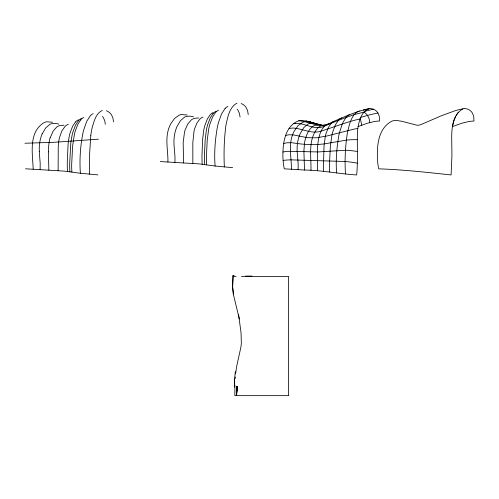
<?xml version="1.0" encoding="UTF-8"?>
<svg xmlns="http://www.w3.org/2000/svg" width="499" height="499" viewBox="0 0 499 499"><rect width="100%" height="100%" fill="white"/><g stroke="black" fill="none" stroke-linecap="round" stroke-linejoin="round"><path stroke-width="0.75" d="M288.622 395.046L288.622 277.17M234.854 389.189L234.836 395.651L288.827 395.651M234.861 388.615L234.91 385.216M304.515 170.04L291.41 169.23C291.541 157.778 288.353 145.914 292.576 134.811A29.921 29.921 0 0 1 294.104 131.312L298.065 125.642L302.631 122.38A10.535 10.535 0 0 1 305.02 121.712L309.392 121.825L321.294 125L318.206 124.744L315.287 125.218A9.481 9.481 0 0 0 313.104 126.216C309.249 128.773 307.247 133.239 305.812 137.475A38.049 38.049 0 0 0 304.577 142.521L303.891 150.798L304.515 170.04C322.042 170.215 339.226 173.914 356.685 174.943C358.026 160.366 356.966 145.745 357.49 131.162C358.488 123.016 360.384 112.019 369.054 108.707A6.655 6.655 0 0 1 370.869 108.57L373.358 109.156A9.693 9.693 0 0 1 377.943 112.999L379.309 116.41L379.583 121.032A39.028 39.028 0 0 0 374.381 121.525L367.632 123.166L358.07 126.571M33.196 169.217C32.641 153.655 28.119 132.085 44.349 122.43A10.392 10.392 0 0 1 46.725 121.775L52.557 122.243M167.92 161.982C168.169 150.841 164.963 139.396 168.756 128.517A30.239 30.239 0 0 1 170.596 124.108L174.538 118.444L179.072 115.194A10.392 10.392 0 0 1 181.449 114.539L187.281 115.013M308.638 121.575L301.558 120.402A12.562 12.562 0 0 0 298.72 120.802C284.898 125.954 282.733 143.375 282.908 156.243A72.611 72.611 0 0 0 283.101 160.41A65.768 65.768 0 0 0 284.287 168.837L291.41 169.23M233.432 294.597L232.609 286.8L233.208 275.448L233.7 275.579L233.931 276.583M232.609 286.85L232.952 275.754M40.132 169.654L40.188 163.366L39.259 151.459M174.856 162.418C175.592 153.717 173.022 145.053 174.307 136.364A36.652 36.652 0 0 1 176.989 126.559L180.42 120.696L184.574 117.103A9.225 9.225 0 0 1 186.258 116.46L189.801 116.13L193.543 116.803M298.053 169.641C298.814 160.597 296.007 151.577 297.604 142.564A36.645 36.645 0 0 1 299.188 136.183A34.518 34.518 0 0 1 300.205 133.62L303.673 127.732L307.877 124.139A9.269 9.269 0 0 1 309.567 123.496L312.505 123.153L316.378 123.74M235.166 378.622L235.279 377.007M236.414 395.651L237.349 386.5L236.426 395.651L237.069 386.382L236.526 395.651L236.638 386.251L236.682 395.651M234.617 386.9L234.542 379.458L235.341 371.668M235.559 373.82L236.751 366.029L240.917 347.03A47.155 47.087 -84.3 0 0 241.341 342.981L241.036 332.658L238.584 314.651M90.793 135.385L89.408 157.322L89.62 174.176M50.218 137.793L53.069 131.218L56.612 127.133A9.837 9.837 0 0 1 59.886 125.53L64.022 125.174M42.284 133.794L45.696 127.931L49.85 124.338A9.225 9.225 0 0 1 51.534 123.69L55.077 123.359L58.82 124.039M455.681 116.398L453.822 121.07L452.481 126.571L462.049 123.166L468.792 121.525A39.028 39.028 0 0 1 473.994 121.032L473.719 116.41L472.353 112.999A9.693 9.693 0 0 0 467.769 109.156L465.28 108.57A6.655 6.655 0 0 0 463.465 108.707L462.872 108.863A73.84 73.84 0 0 0 455.425 110.641L441.777 115.587L421.299 124.432A23.091 23.091 0 0 1 420.389 124.75L419.091 125.106A6.986 6.986 0 0 1 416.958 125.212L401.689 121.251L395.969 120.402A12.562 12.562 0 0 0 391.765 121.245C377.244 128.823 376.608 148.116 377.706 162.493A65.244 65.244 0 0 0 378.697 168.837C402.949 169.654 427.001 172.348 451.096 174.943L451.863 157.291A204.303 204.303 0 0 0 451.844 148.502C451.832 135.478 449.668 116.504 462.872 108.863M456.098 115.581L458.381 112.138M80.638 119.903L77.819 124.357L75.218 131.225A60.298 60.298 0 0 0 74.382 134.368L72.623 145.939L71.65 164.832A115.543 115.543 0 0 0 71.893 172.136M363.971 112.138L354.24 114.539L338.266 120.396L335.447 124.8L332.87 131.599A58.19 58.19 0 0 0 332.047 134.705L330.369 145.92L329.446 164.795A120.945 120.945 0 0 0 329.677 172.036M78.318 120.808L75.511 125.168L72.954 131.886A56.05 56.05 0 0 0 72.143 134.955L71.039 141.105A82.56 82.56 0 0 0 70.814 142.964L69.685 163.329A129.222 129.222 0 0 0 69.897 171.843M213.042 113.579L210.235 117.932L207.678 124.65A56.711 56.711 0 0 0 206.43 129.746L205.176 139.826L204.409 156.093A129.222 129.222 0 0 0 204.621 164.608M75.449 121.968L72.661 126.178L70.166 132.678A50.886 50.886 0 0 0 69.386 135.647L68.45 140.911A77.258 77.258 0 0 0 68.089 144.379L67.278 161.901A153.761 153.761 0 0 0 67.452 171.5M225.168 108.339L221.494 114.028L218.5 122.473A78.393 78.393 0 0 0 217.184 128.118C215.081 140.606 214.102 153.386 215.094 166.03M338.266 120.396L324.5 126.11L322.235 128.942L320.395 132.591L318.618 138.391L317.663 145.346L317.433 170.745M333.75 121.419L331.13 122.629M330.556 122.891L327.556 124.182A9.362 9.362 0 0 0 324.506 126.116M341.353 118.076L333.893 121.351A8.92 8.92 0 0 0 331.242 123.284L328.479 127.295L326.053 133.507A45.783 45.783 0 0 0 325.311 136.352L324.038 145.783L323.489 164.364A181.823 181.823 0 0 0 323.658 171.238M341.453 118.032L349.3 114.814M349.437 114.758L358.095 111.545M327.406 124.239L324.35 125.168A5.24 5.24 0 0 1 323.502 125.249L323.421 125.249A6.755 6.755 0 0 1 323.121 125.243L321.568 125.056A40.207 40.207 0 0 1 318.549 124.376L310.041 121.956M324.5 126.11C316.141 130.258 307.789 124.781 299.519 123.565A25.78 25.78 0 0 0 295.314 123.384M285.609 135.591L286.52 135.291A14.303 14.303 0 0 1 289.171 134.78L293.412 134.917L307.459 137.687L316.391 137.811L326.957 135.977L353.866 129.166A120.209 120.209 0 0 1 357.777 128.461M359.617 111.059L369.054 108.707M345.508 173.958C344.591 160.266 345.264 146.432 347.404 132.877C349.2 125.636 350.554 116.835 356.941 112.094A6.749 6.749 0 0 1 358.232 111.502L359.941 110.959M364.644 111.377L373.358 109.156M363.228 110.023L364.314 109.743M364.37 109.736L368.462 108.863M288.977 128.642L290.83 128.255A17.509 17.509 0 0 1 293.468 128.056C302.962 128.686 312.28 134.661 321.886 130.832C334.667 126.908 347.098 121.787 360.172 118.893M324.718 125.093L324.768 125.087A17.421 17.421 0 0 1 322.423 125.467L317.158 125.093L305.02 121.706A43.382 43.382 0 0 0 298.72 120.802M377.943 112.999L374.088 113.822A141.99 141.99 0 0 0 360.771 117.427M293.468 123.521L295.314 123.384M24.95 143.244L54.297 142.277L98.465 139.177M288.827 276.565L241.504 276.546M357.247 139.689L355.706 139.664A76.946 76.946 0 0 0 346.343 140.144L324.182 143.88A87.805 87.805 0 0 1 317.738 144.448A101.01 101.01 0 0 1 311.12 144.579A107.366 107.366 0 0 1 304.303 144.28A96.968 96.968 0 0 1 297.466 143.519L291.578 142.714L287.268 142.776A17.477 17.477 0 0 0 283.675 143.612M236.121 276.452L232.958 275.903M160.235 161.564L198.852 163.878A89.857 89.857 0 0 1 201.103 164.127L214.551 165.974L232.634 167.664M25.511 168.793L64.128 171.113A89.857 89.857 0 0 1 66.379 171.363L79.828 173.203L97.91 174.893M198.745 117.945L194.61 118.3A9.837 9.837 0 0 0 191.335 119.897L187.792 123.983L185.191 129.771A35.629 35.629 0 0 0 184.499 132.16L183.17 142.664L183.582 162.948M357.484 151.44L349.525 150.448A69.155 69.155 0 0 0 345.533 150.274L318.187 151.933L287.686 151.309A33.72 33.72 0 0 0 282.939 152.045M357.278 163.136L352.219 162.294A115.494 115.494 0 0 0 345.083 161.483L291.029 159.855A75.692 75.692 0 0 0 283.101 160.404M305.887 120.933L306.367 121.039M306.467 121.064L307.097 121.201M307.166 121.22L307.877 121.388M307.97 121.419L310.06 121.943M308.663 121.594L310.727 122.124M241.148 103.555L242.901 104.397A10.516 10.516 0 0 1 246.119 107.466L247.604 110.572L248.228 114.639M106.43 110.784L108.177 111.626A10.516 10.516 0 0 1 111.396 114.701L112.88 117.808L113.504 121.875M239.345 318.961L233.395 294.491L232.609 286.8M240.069 117.09L239.439 113.429L237.979 110.254A9.712 9.712 0 0 0 237.168 109.206M105.351 124.326L104.715 120.658L103.256 117.49A9.712 9.712 0 0 0 102.445 116.442M361.725 125.255L360.802 120.702A11.29 11.29 0 0 0 360.085 119.13M80.37 173.265C79.435 159.842 80.308 146.232 82.946 133.033A77.077 77.077 0 0 1 83.776 129.703L86.77 121.263L90.444 115.568A8.296 8.296 0 0 1 93.163 113.697M336.582 173.01C335.696 160.659 336.682 148.197 338.721 136.002A76.216 76.216 0 0 1 339.445 132.703L342.576 123.122L346.256 117.022A8.732 8.732 0 0 1 349.425 114.72M369.765 122.536L369.154 118.774L367.42 115.244A10.348 10.348 0 0 0 363.914 112.2M224.344 166.94C223.708 152.987 224.107 138.915 225.972 125.068C227.687 117.633 229.022 108.339 235.884 103.792A6.537 6.537 0 0 1 236.988 103.349M192.845 163.435L192.826 142.726L194.024 131.175A36.564 36.564 0 0 1 194.666 128.661L196.849 123.197L199.899 119.03A9.412 9.412 0 0 1 203.062 117.065M58.121 170.67L58.246 146.781A65.463 65.463 0 0 1 58.707 141.71L59.082 139.489A38.591 38.591 0 0 1 59.493 137.568L61.757 131.15L65.176 126.266A9.412 9.412 0 0 1 68.338 124.295M310.971 170.409C311.339 156.256 307.634 139.14 318.106 127.638A10.329 10.329 0 0 1 323.907 125.237M234.542 379.458L234.624 386.974M48.858 170.178L48.415 151.833M251.983 276.066A47.18 0.892 -1.2 0 1 245.533 276.09M338.285 120.415A9.007 9.007 0 0 1 341.435 118.001M328.835 123.789A10.529 10.529 0 0 1 330.6 123.559M202.176 164.265A153.761 153.761 0 0 1 202.008 154.665L202.656 139.159L203.704 130.376A51.409 51.409 0 0 1 204.883 125.442L207.384 118.943L210.166 114.739A8.876 8.876 0 0 1 213.104 112.581M206.617 164.907A115.543 115.543 0 0 1 206.374 157.603L207.185 140.599L208.651 129.21A61.159 61.159 0 0 1 209.942 123.995L212.537 117.128L215.362 112.668A9.063 9.063 0 0 1 218.568 110.223M213.061 113.591A8.976 8.976 0 0 1 216.117 111.265M225.186 108.352A8.296 8.296 0 0 1 227.887 106.468M39.352 151.453A40.088 40.088 0 0 1 42.147 133.744M48.571 151.827A48.734 48.734 0 0 1 50.081 137.761M80.663 119.922A9.063 9.063 0 0 1 83.844 117.452M90.799 135.385A75.829 75.829 0 0 1 92.24 127.395C94.012 121.569 95.583 114.427 101.166 111.028A6.537 6.537 0 0 1 102.264 110.585M75.461 121.981A8.876 8.876 0 0 1 78.38 119.81M78.337 120.827A8.976 8.976 0 0 1 81.393 118.5"/></g></svg>
